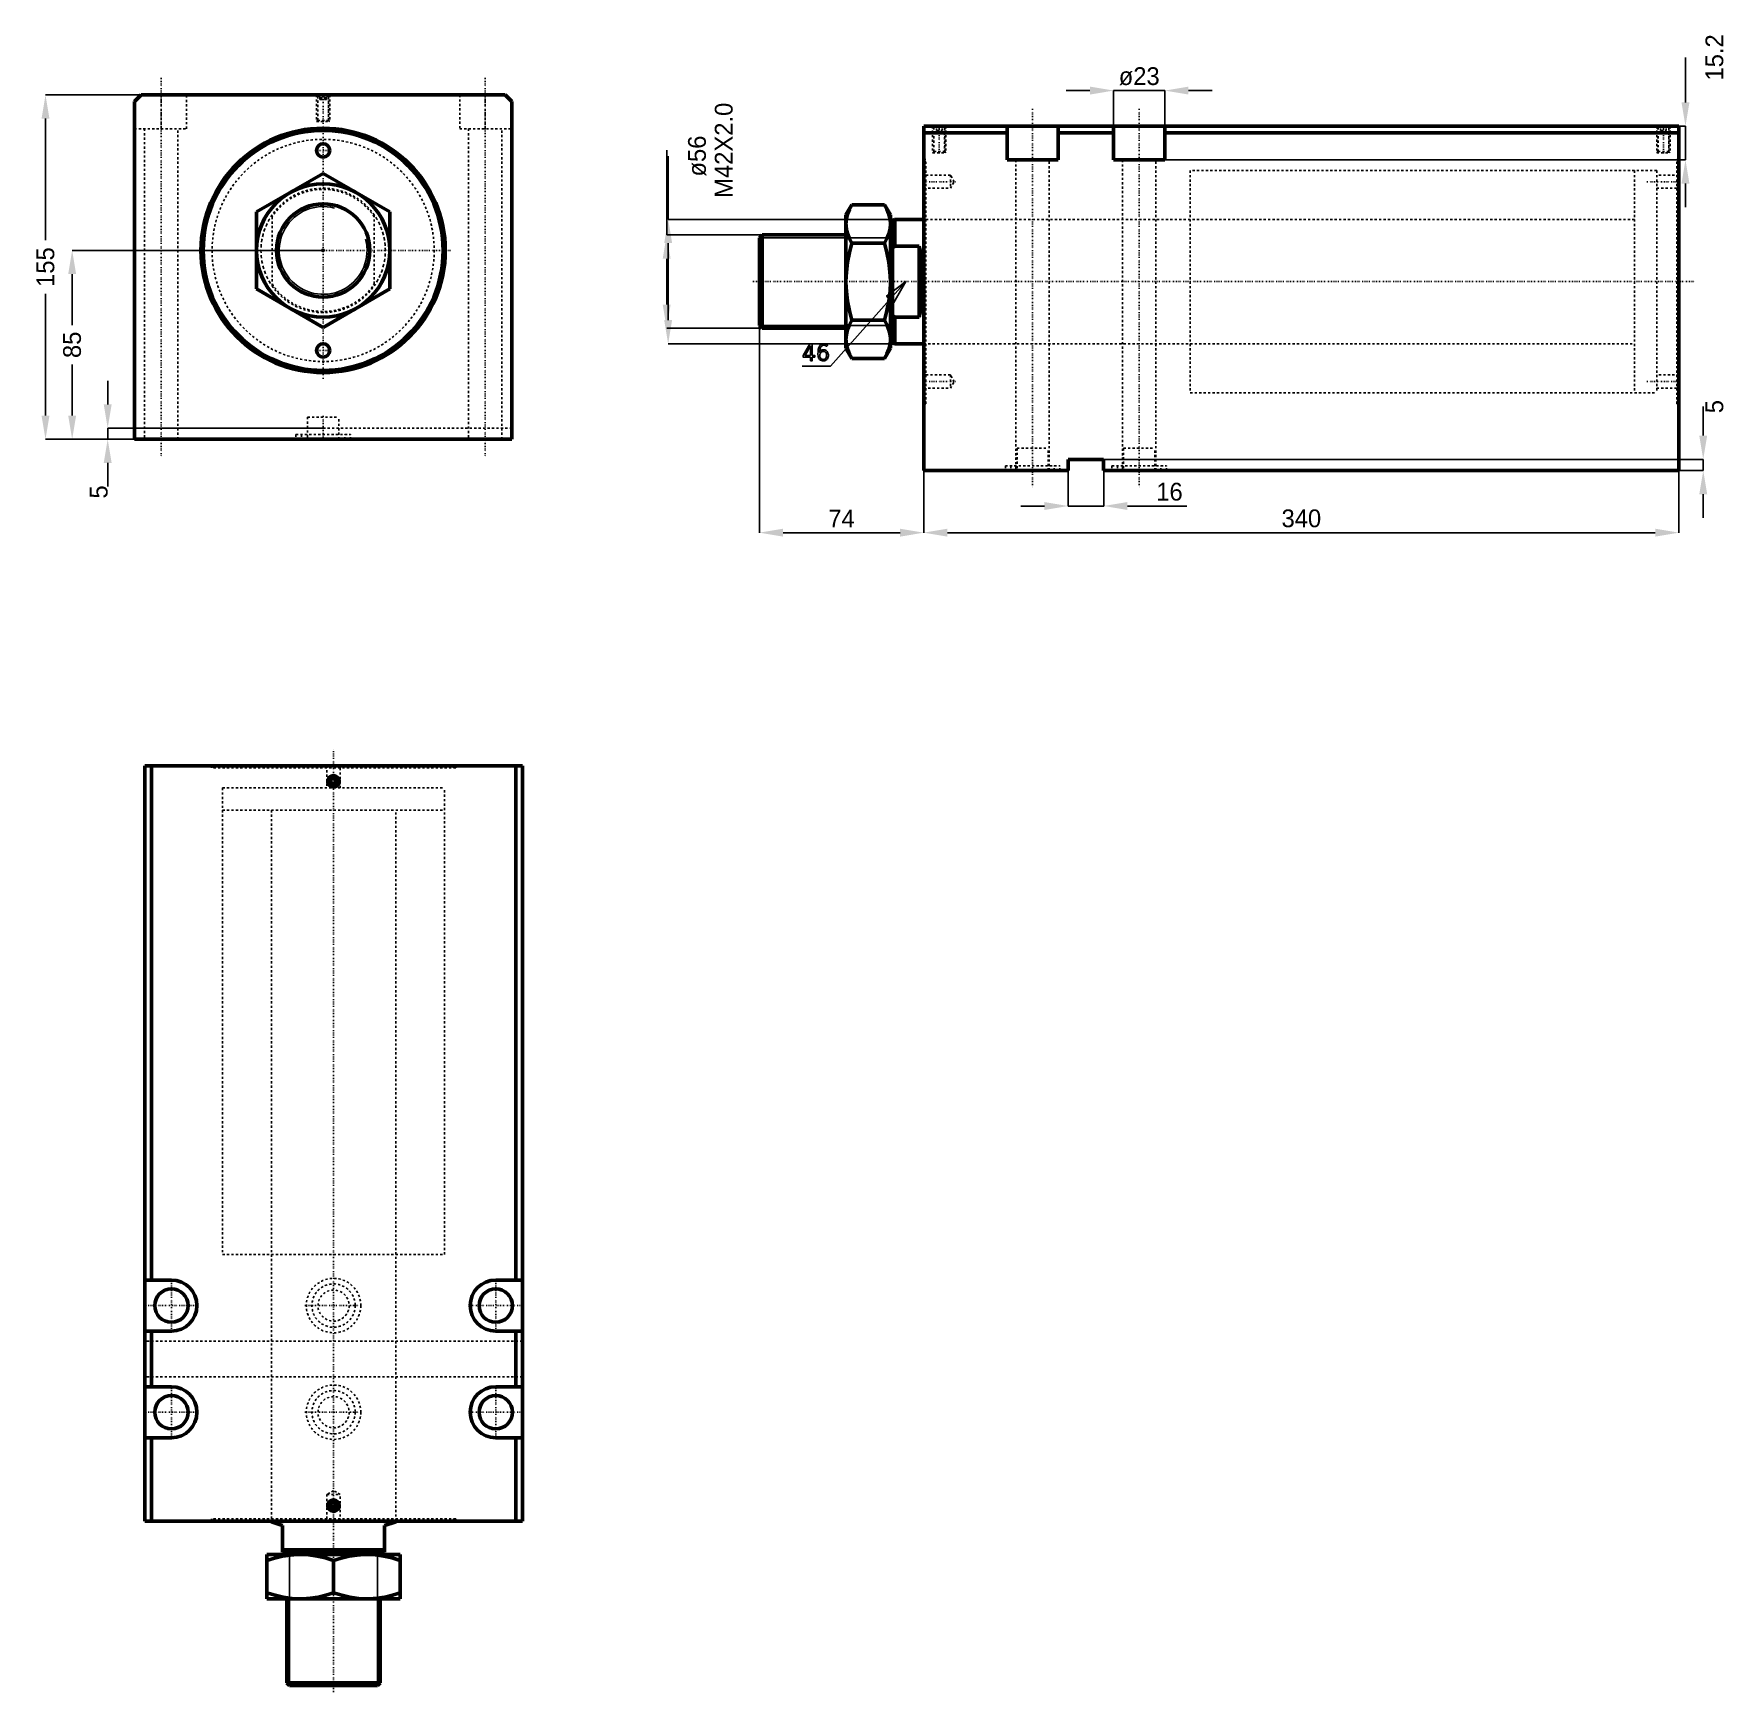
# Model space of a CAD drawing. Header units: millimetres. Extents: x -130 to 632, y -649 to 97.
import ezdxf

# ---------------------------------------------------------------- set-up
doc = ezdxf.new("R2010")
doc.units = ezdxf.units.MM
doc.linetypes.add('Center', pattern=[1.5, 0.45, -0.5, 0.05, -0.5])
doc.linetypes.add('Dashed', pattern=[2, 1, -1])
for name, color, linetype, lineweight in [('2d ConnectionPoints', 7, 'Continuous', 50), ('AM_0', 7, 'Continuous', 50), ('AM_5', 3, 'Continuous', 25), ('AM_7', 7, 'Center', 25), ('AM_9', 6, 'Dashed', 25)]:
    doc.layers.add(name, color=color, linetype=linetype, lineweight=lineweight)
doc.dimstyles.new('ISO-25', dxfattribs={"dimtxt": 2.5, "dimasz": 2.5, "dimexe": 1.25, "dimexo": 0.625, "dimtad": 1, "dimtxsty": 'Standard', "dimcen": 2.5, "dimadec": 0, "dimazin": 0, "dimtfac": 1, "dimtmove": 0, "dimatfit": 3, "dimfxl": 0, "dimarcsym": 0})

# ---------------------------------------------------------------- blocks, each defined once
blk = doc.blocks.new('1_JECX_MF_EXLA_100_200_0_rod__0_in_JECX_MF_160_EXLA_100_200_0__0')
at = {"layer": 'AM_0'}
for p, q in [((-30, 17.32), (0, 34.64)), ((0, 34.64), (30, 17.32)), ((-30, -17.32), (-30, 17.32)), ((30, 17.32), (30, -17.32)), ((0, -34.64), (-30, -17.32)), ((30, -17.32), (0, -34.64))]:
    blk.add_line(p, q, dxfattribs=at)
for radius in [30, 21]:
    blk.add_circle((0, 0), radius, dxfattribs=at)
at = {"layer": 'AM_5'}
blk.add_arc((0, 0), 19.77, 75, 15, dxfattribs=at)
at = {"layer": 'AM_9'}
for p, q in [((-23, -15.97), (-23, 15.97)), ((23, 15.97), (23, -15.97))]:
    blk.add_line(p, q, dxfattribs=at)
for points in [[(-23, 15.97), (-24.3, 13.9), (-25.42, 11.73), (-26.35, 9.47), (-27.07, 7.14), (-27.59, 4.75), (-27.9, 2.33), (-28, -0.11), (-27.88, -2.55), (-27.56, -4.97), (-27.02, -7.35), (-26.27, -9.68), (-25.33, -11.93), (-24.19, -14.1), (-23, -15.97)], [(23, -15.97), (24.3, -13.9), (25.42, -11.73), (26.35, -9.47), (27.07, -7.14), (27.59, -4.75), (27.9, -2.33), (28, 0.11), (27.88, 2.55), (27.56, 4.97), (27.02, 7.35), (26.27, 9.68), (25.33, 11.93), (24.19, 14.1), (23, 15.97)]]:
    blk.add_lwpolyline(points, dxfattribs=at)
blk.add_circle((0, 0), 20.77, dxfattribs=at)
for radius, start, end in [(28, 34.77194, 145.22806), (27.5, 33.2419, 146.7581), (27.5, 213.2419, 326.7581), (28, 214.77194, 325.22806)]:
    blk.add_arc((0, 0), radius, start, end, dxfattribs=at)
blk = doc.blocks.new('2_JECX_MF_EXLA_100_200_0_body__0_in_JECX_MF_160_EXLA_100_200_0__0')
at = {"layer": 'AM_0'}
for p, q in [((-82, 70), (-85, 67)), ((82, 70), (-82, 70)), ((85, 67), (82, 70)), ((-85, 67), (-85, -85)), ((85, -85), (85, 67)), ((-85, -85), (85, -85))]:
    blk.add_line(p, q, dxfattribs=at)
for centre, radius in [((0, 0), 55), ((0, 0), 54), ((0, 45), 3), ((0, -45), 3)]:
    blk.add_circle(centre, radius, dxfattribs=at)
at = {"layer": 'AM_5', "linetype": 'Dashed'}
for p, q in [((-3, 70), (-3, 58)), ((3, 70), (3, 58))]:
    blk.add_line(p, q, dxfattribs=at)
at = {"layer": 'AM_7'}
for p, q in [((-73, 77.75), (-73, -92.75)), ((73, 77.75), (73, -92.75)), ((0, -57.75), (0, 70.6)), ((-3.15, 45), (3.15, 45)), ((-57.75, 0), (57.75, 0)), ((-3.15, -45), (3.15, -45)), ((0, -74.5), (0, -85.5))]:
    blk.add_line(p, q, dxfattribs=at)
at = {"layer": 'AM_9'}
for p, q in [((-73, 54.8), (-73, 70)), ((-61.5, 54.8), (-61.5, 70)), ((-3, 70), (-2.46, 69.46)), ((-2.46, 69.46), (-2.46, 58.54)), ((-2.46, 69.46), (2.46, 69.46)), ((-1.9, 70), (-2.4, 69.5)), ((-2.4, 69.5), (-2.4, 58)), ((-2.4, 69.5), (2.4, 69.5)), ((-1.44, 68), (-1.44, 70)), ((-0.72, 68), (-0.72, 70)), ((0.72, 68), (0.72, 70)), ((1.44, 68), (1.44, 70)), ((2.4, 69.5), (1.9, 70)), ((2.4, 58), (2.4, 69.5)), ((2.46, 69.46), (3, 70)), ((2.46, 58.54), (2.46, 69.46)), ((61.5, 70), (61.5, 54.8)), ((73, 54.8), (73, 70)), ((-1.44, 68), (1.44, 68)), ((-85, 54.8), (-61.5, 54.8)), ((-80.5, 54.8), (-80.5, -85)), ((-65.5, -85), (-65.5, 54.8)), ((-2.46, 58.54), (-3, 58)), ((-3, 58), (3, 58)), ((-2.46, 58.54), (2.46, 58.54)), ((3, 58), (2.46, 58.54)), ((61.5, 54.8), (85, 54.8)), ((65.5, 54.8), (65.5, -85)), ((80.5, -85), (80.5, 54.8)), ((-7, -75), (7, -75)), ((-7, -75), (-7, -85)), ((7, -85), (7, -75)), ((85, -80), (-85, -80)), ((-12.25, -82.9), (12.25, -82.9)), ((-12.25, -82.9), (-12.25, -85)), ((-9.75, -82.9), (-9.75, -85)), ((9.75, -85), (9.75, -82.9)), ((12.25, -85), (12.25, -82.9))]:
    blk.add_line(p, q, dxfattribs=at)
blk.add_circle((0, 0), 50, dxfattribs=at)
blk = doc.blocks.new('*D3')
at = {"layer": 'AM_5', "color": 0, "lineweight": -2}
for p, q in [((-82, 70), (-125, 70)), ((-125, 59.33), (-125, 4.61)), ((-125, -74.33), (-125, -19.61)), ((-85, -85), (-125, -85))]:
    blk.add_line(p, q, dxfattribs=at)
at = {"layer": 'AM_5', "color": 0}
for points in [[(-123.22, 59.33), (-126.78, 59.33), (-125, 70)], [(-126.78, -74.33), (-123.22, -74.33), (-125, -85)]]:
    blk.add_solid(points, dxfattribs=at)
at = {"layer": 'Defpoints', "color": 0}
for p in [(-82, 70), (-125, -85), (-85, -85)]:
    blk.add_point(p, dxfattribs=at)
at = {"layer": 'AM_5', "color": 0, "insert": (-125, -7.5), "char_height": 8, "attachment_point": 5, "rotation": 90}
blk.add_mtext('155', dxfattribs=at)
blk = doc.blocks.new('*D4')
at = {"layer": 'AM_5', "color": 0, "lineweight": -2}
for p, q in [((0, 0), (-113, 0)), ((-113, -10.67), (-113, -33.62)), ((-113, -74.33), (-113, -51.38)), ((-85, -85), (-113, -85))]:
    blk.add_line(p, q, dxfattribs=at)
at = {"layer": 'AM_5', "color": 0}
for points in [[(-111.22, -10.67), (-114.78, -10.67), (-113, 0)], [(-114.78, -74.33), (-111.22, -74.33), (-113, -85)]]:
    blk.add_solid(points, dxfattribs=at)
at = {"layer": 'Defpoints', "color": 0}
for p in [(0, 0), (-113, -85), (-85, -85)]:
    blk.add_point(p, dxfattribs=at)
at = {"layer": 'AM_5', "color": 0, "insert": (-113, -42.5), "char_height": 8, "attachment_point": 5, "rotation": 90}
blk.add_mtext('85', dxfattribs=at)
blk = doc.blocks.new('*D5')
at = {"layer": 'AM_5', "color": 0, "lineweight": -2}
for p, q in [((-97, -69.33), (-97, -58.67)), ((0, -80), (-97, -80)), ((-97, -80), (-97, -85)), ((-85, -85), (-97, -85)), ((-97, -95.67), (-97, -106.33))]:
    blk.add_line(p, q, dxfattribs=at)
at = {"layer": 'AM_5', "color": 0}
for points in [[(-98.78, -69.33), (-95.22, -69.33), (-97, -80)], [(-95.22, -95.67), (-98.78, -95.67), (-97, -85)]]:
    blk.add_solid(points, dxfattribs=at)
at = {"layer": 'Defpoints', "color": 0}
for p in [(0, -80), (-97, -85), (-85, -85)]:
    blk.add_point(p, dxfattribs=at)
at = {"layer": 'AM_5', "color": 0, "insert": (-101, -108.73), "char_height": 8, "attachment_point": 5, "rotation": 90}
blk.add_mtext('5', dxfattribs=at)
blk = doc.blocks.new('1_JECX_MF_EXLA_100_200_0_rod__0_in_JECX_MF_160_EXLA_100_200_0__4')
at = {"layer": 'AM_0'}
for p, q in [((-28, 0), (-28, -0.38)), ((28, -0.38), (28, 0)), ((-23, -2), (-28, -0.38)), ((-23, -14), (-23, -2)), ((28, -0.38), (23, -2)), ((23, -2), (23, -14)), ((30, -15), (-30, -15)), ((-30, -35), (-30, -15)), ((-23, -13), (23, -13)), ((-23, -14), (23, -14)), ((-19.77, -14), (-20.77, -15)), ((20.77, -15), (19.77, -14)), ((30, -15), (30, -35)), ((0, -32.32), (0, -17.68)), ((30, -35), (-30, -35)), ((-21, -35), (-21, -72.77)), ((21, -72.77), (21, -35)), ((-21, -72.77), (21, -72.77)), ((-21, -72.77), (-19.77, -74)), ((-19.77, -74), (19.77, -74)), ((19.77, -74), (21, -72.77))]:
    blk.add_line(p, q, dxfattribs=at)
for points in [[(-15, -15), (-16.07, -15.01), (-19.57, -15.27), (-23.04, -15.81), (-26.54, -16.63), (-30, -17.68)], [(0, -17.68), (-3.65, -16.58), (-7.35, -15.74), (-11.16, -15.19), (-15, -15)], [(15, -15), (13.93, -15.01), (10.43, -15.27), (6.96, -15.81), (3.46, -16.63), (0, -17.68)], [(30, -17.68), (26.35, -16.58), (22.65, -15.74), (18.84, -15.19), (15, -15)], [(-30, -32.32), (-26.35, -33.42), (-22.65, -34.26), (-18.84, -34.81), (-15, -35)], [(-15, -35), (-13.93, -34.99), (-10.43, -34.73), (-6.96, -34.19), (-3.46, -33.37), (0, -32.32)], [(0, -32.32), (3.65, -33.42), (7.35, -34.26), (11.16, -34.81), (15, -35)], [(15, -35), (16.07, -34.99), (19.57, -34.73), (23.04, -34.19), (26.54, -33.37), (30, -32.32)]]:
    blk.add_lwpolyline(points, dxfattribs=at)
at = {"layer": 'AM_5'}
for p, q in [((-19.77, -74), (-19.77, -14)), ((19.77, -74), (19.77, -14))]:
    blk.add_line(p, q, dxfattribs=at)
at = {"layer": 'AM_7'}
blk.add_line((0, -77), (0, 347.2), dxfattribs=at)
at = {"layer": 'AM_9'}
for p, q in [((-50, 330), (50, 330)), ((-50, 330), (-50, 320)), ((50, 320), (50, 330)), ((-50, 320), (50, 320)), ((-28, 320), (-28, 0)), ((28, 0), (28, 320))]:
    blk.add_line(p, q, dxfattribs=at)
blk = doc.blocks.new('2_JECX_MF_EXLA_100_200_0_body__0_in_JECX_MF_160_EXLA_100_200_0__4')
at = {"layer": 'AM_0'}
for p, q in [((-85, 340), (-85, 0)), ((85, 340), (-85, 340)), ((-82, 340), (-82, 108.5)), ((82, 340), (82, 108.5)), ((85, 340), (85, 0)), ((-0.72, 334.25), (-1.44, 333)), ((-1.44, 333), (-0.72, 331.75)), ((0.72, 334.25), (-0.72, 334.25)), ((-0.72, 331.75), (0.72, 331.75)), ((1.44, 333), (0.72, 334.25)), ((0.72, 331.75), (1.44, 333)), ((-73, 108.5), (-85, 108.5)), ((85, 108.5), (73, 108.5)), ((-85, 85.5), (-73, 85.5)), ((-82, 85.5), (-82, 60.5)), ((73, 85.5), (85, 85.5)), ((82, 85.5), (82, 60.5)), ((-73, 60.5), (-85, 60.5)), ((85, 60.5), (73, 60.5)), ((-85, 37.5), (-73, 37.5)), ((-82, 37.5), (-82, 0)), ((73, 37.5), (85, 37.5)), ((82, 37.5), (82, 0)), ((-0.72, 8.25), (-1.44, 7)), ((0.72, 8.25), (-0.72, 8.25)), ((1.44, 7), (0.72, 8.25)), ((85, 0), (-85, 0)), ((-1.44, 7), (-0.72, 5.75)), ((-0.72, 5.75), (0.72, 5.75)), ((0.72, 5.75), (1.44, 7))]:
    blk.add_line(p, q, dxfattribs=at)
for centre, radius in [((0, 333), 2.46), ((0, 333), 2.4), ((0, 333), 1.9), ((-73, 97), 7.5), ((73, 97), 7.5), ((-73, 49), 7.5), ((73, 49), 7.5), ((0, 7), 2.46), ((0, 7), 2.4), ((0, 7), 1.9)]:
    blk.add_circle(centre, radius, dxfattribs=at)
for centre, start, end in [((-73, 97), 270, 90), ((73, 97), 90, 270), ((-73, 49), 270, 90), ((73, 49), 90, 270)]:
    blk.add_arc(centre, 11.5, start, end, dxfattribs=at)
at = {"layer": 'AM_5'}
for centre in [(0, 333), (0, 7)]:
    blk.add_arc(centre, 3, 75, 15, dxfattribs=at)
at = {"layer": 'AM_7'}
for p, q in [((-3.15, 333), (3.15, 333)), ((-73, 84.93), (-73, 109.08)), ((73, 84.93), (73, 109.08)), ((-85.08, 97), (-60.93, 97)), ((-12.86, 97), (12.86, 97)), ((60.92, 97), (85.07, 97)), ((-73, 36.92), (-73, 61.08)), ((73, 36.92), (73, 61.08)), ((-85.08, 49), (-60.93, 49)), ((-12.86, 49), (12.86, 49)), ((60.92, 49), (85.07, 49)), ((-3.15, 7), (3.15, 7))]:
    blk.add_line(p, q, dxfattribs=at)
at = {"layer": 'AM_9'}
for p, q in [((-55, 340), (-55, 339)), ((55, 339), (-55, 339)), ((-54, 340), (-54, 339)), ((-3, 340), (-3, 330)), ((3, 330), (3, 340)), ((54, 339), (54, 340)), ((55, 339), (55, 340)), ((-50, 330), (50, 330)), ((-50, 330), (-50, 120)), ((50, 120), (50, 330)), ((-50, 120), (50, 120)), ((-28, 120), (-28, 0)), ((28, 0), (28, 120)), ((85, 81), (-85, 81)), ((85, 65), (-85, 65)), ((0, 13.73), (-3, 12)), ((-3, 12), (-3, 0)), ((-3, 12), (3, 12)), ((3, 12), (0, 13.73)), ((3, 0), (3, 12)), ((55, 1), (-55, 1)), ((-55, 1), (-55, 0)), ((-54, 1), (-54, 0)), ((54, 0), (54, 1)), ((55, 0), (55, 1))]:
    blk.add_line(p, q, dxfattribs=at)
for centre, radius in [((0, 97), 12.25), ((0, 97), 9.75), ((0, 97), 7), ((0, 49), 12.25), ((0, 49), 9.75), ((0, 49), 7)]:
    blk.add_circle(centre, radius, dxfattribs=at)
blk = doc.blocks.new('1_JECX_MF_EXLA_100_200_0_rod__0_in_JECX_MF_160_EXLA_100_200_0__2')
at = {"layer": 'AM_0'}
for p, q in [((-32.32, 34.64), (-35, 30)), ((-32.32, 34.64), (-17.68, 34.64)), ((-15, 30), (-17.68, 34.64)), ((-35, 30), (-35, -30)), ((-15, 30), (-15, -30)), ((-13, 28), (-14, 27.5)), ((-14, 27.5), (-14, -27.5)), ((0, 28), (-13, 28)), ((-13, 28), (-13, 15.97)), ((-72.77, 21), (-74, 19.77)), ((-74, 19.77), (-74, -19.77)), ((-35, 21), (-72.77, 21)), ((-72.77, 21), (-72.77, -21)), ((-32.32, 17.32), (-17.68, 17.32)), ((-14, 19.77), (-15, 20.77)), ((-13, 15.97), (-14, 15.07)), ((-2, 15.97), (-13, 15.97)), ((-2, 15.97), (-2, -15.97)), ((-14, -15.07), (-13, -15.97)), ((-74, -19.77), (-72.77, -21)), ((-72.77, -21), (-35, -21)), ((-32.32, -17.32), (-17.68, -17.32)), ((-15, -20.77), (-14, -19.77)), ((-13, -15.97), (-2, -15.97)), ((-13, -15.97), (-13, -28)), ((-35, -30), (-32.32, -34.64)), ((-17.68, -34.64), (-15, -30)), ((-14, -27.5), (-13, -28)), ((-13, -28), (0, -28)), ((-32.32, -34.64), (-17.68, -34.64))]:
    blk.add_line(p, q, dxfattribs=at)
for points in [[(-32.32, 34.64), (-33.42, 32.53), (-34.26, 30.4), (-34.81, 28.2), (-35, 25.98)], [(-15, 25.98), (-15.01, 26.6), (-15.27, 28.62), (-15.81, 30.63), (-16.63, 32.65), (-17.68, 34.64)], [(-35, 25.98), (-34.99, 25.36), (-34.73, 23.34), (-34.19, 21.34), (-33.37, 19.32), (-32.32, 17.32)], [(-17.68, 17.32), (-16.58, 19.43), (-15.74, 21.56), (-15.19, 23.76), (-15, 25.98)], [(-32.32, 17.32), (-33.42, 13.11), (-34.26, 8.83), (-34.81, 4.43), (-35, 0)], [(-15, 0), (-15, 0.28), (-15.2, 4.56), (-15.73, 8.81), (-16.58, 13.09), (-17.68, 17.32)], [(-2, -15.97), (-1.58, -13.9), (-1.21, -11.73), (-0.91, -9.47), (-0.68, -7.14), (-0.51, -4.75), (-0.41, -2.33), (-0.38, 0.11), (-0.41, 2.55), (-0.52, 4.97), (-0.69, 7.35), (-0.94, 9.68), (-1.24, 11.93), (-1.61, 14.1), (-2, 15.97)], [(-35, 0), (-35, -0.28), (-34.8, -4.56), (-34.27, -8.81), (-33.42, -13.09), (-32.32, -17.32)], [(-17.68, -17.32), (-16.58, -13.11), (-15.74, -8.83), (-15.19, -4.43), (-15, 0)], [(-32.32, -17.32), (-33.42, -19.43), (-34.26, -21.56), (-34.81, -23.76), (-35, -25.98)], [(-15, -25.98), (-15.01, -25.36), (-15.27, -23.34), (-15.81, -21.34), (-16.63, -19.32), (-17.68, -17.32)], [(-35, -25.98), (-34.99, -26.6), (-34.73, -28.62), (-34.19, -30.63), (-33.37, -32.65), (-32.32, -34.64)], [(-17.68, -34.64), (-16.58, -32.53), (-15.74, -30.4), (-15.19, -28.2), (-15, -25.98)]]:
    blk.add_lwpolyline(points, dxfattribs=at)
at = {"layer": 'AM_5'}
for p, q in [((-74, 19.77), (-14, 19.77)), ((-74, -19.77), (-14, -19.77))]:
    blk.add_line(p, q, dxfattribs=at)
at = {"layer": 'AM_7'}
blk.add_line((-77, 0), (347.2, 0), dxfattribs=at)
at = {"layer": 'AM_9'}
for p, q in [((320, 50), (320, -50)), ((330, 50), (320, 50)), ((330, 50), (330, -50)), ((320, 28), (0, 28)), ((0, -28), (320, -28)), ((320, -50), (330, -50))]:
    blk.add_line(p, q, dxfattribs=at)
blk = doc.blocks.new('2_JECX_MF_EXLA_100_200_0_body__0_in_JECX_MF_160_EXLA_100_200_0__2')
at = {"layer": 'AM_0'}
for p, q in [((0, -85), (0, 70)), ((340, 70), (0, 70)), ((37.5, 54.8), (37.5, 70)), ((60.5, 54.8), (60.5, 70)), ((85.5, 54.8), (85.5, 70)), ((108.5, 54.8), (108.5, 70)), ((340, -85), (340, 70)), ((37.5, 67), (0, 67)), ((85.5, 67), (60.5, 67)), ((340, 67), (108.5, 67)), ((37.5, 54.8), (60.5, 54.8)), ((85.5, 54.8), (108.5, 54.8)), ((65, -80), (65, -85)), ((81, -80), (65, -80)), ((81, -85), (81, -80)), ((65, -85), (0, -85)), ((340, -85), (81, -85))]:
    blk.add_line(p, q, dxfattribs=at)
at = {"layer": 'AM_5', "linetype": 'Dashed'}
for p, q in [((4, 70), (4, 58)), ((10, 70), (10, 58)), ((330, 70), (330, 58)), ((336, 70), (336, 58))]:
    blk.add_line(p, q, dxfattribs=at)
at = {"layer": 'AM_7'}
for p, q in [((49, 77.75), (49, -92.75)), ((97, 77.75), (97, -92.75)), ((7, 70.6), (7, 57.4)), ((333, 70.6), (333, 57.4)), ((-0.69, 45), (14.42, 45)), ((325.58, 45), (340.69, 45)), ((-0.69, -45), (14.42, -45)), ((325.58, -45), (340.69, -45))]:
    blk.add_line(p, q, dxfattribs=at)
at = {"layer": 'AM_9'}
for p, q in [((4, 70), (4.54, 69.46)), ((4.54, 69.46), (4.54, 58.54)), ((4.54, 69.46), (9.46, 69.46)), ((5.1, 70), (4.6, 69.5)), ((4.6, 69.5), (9.4, 69.5)), ((4.6, 69.5), (4.6, 58)), ((5.75, 68), (5.75, 70)), ((7, 68), (7, 70)), ((8.25, 68), (8.25, 70)), ((9.4, 69.5), (8.9, 70)), ((9.4, 58), (9.4, 69.5)), ((9.46, 69.46), (10, 70)), ((9.46, 58.54), (9.46, 69.46)), ((330, 70), (330.54, 69.46)), ((330.54, 69.46), (330.54, 58.54)), ((330.54, 69.46), (335.46, 69.46)), ((331.1, 70), (330.6, 69.5)), ((330.6, 69.5), (335.4, 69.5)), ((330.6, 69.5), (330.6, 58)), ((331.75, 68), (331.75, 70)), ((333, 68), (333, 70)), ((334.25, 68), (334.25, 70)), ((335.4, 69.5), (334.9, 70)), ((335.4, 58), (335.4, 69.5)), ((335.46, 69.46), (336, 70)), ((335.46, 58.54), (335.46, 69.46)), ((5.75, 68), (8.25, 68)), ((331.75, 68), (334.25, 68)), ((1, 55), (0, 55)), ((1, 54), (0, 54)), ((1, -55), (1, 55)), ((4.54, 58.54), (4, 58)), ((4, 58), (10, 58)), ((4.54, 58.54), (9.46, 58.54)), ((10, 58), (9.46, 58.54)), ((41.5, 54.8), (41.5, -85)), ((56.5, -85), (56.5, 54.8)), ((89.5, 54.8), (89.5, -85)), ((104.5, -85), (104.5, 54.8)), ((330.54, 58.54), (330, 58)), ((330, 58), (336, 58)), ((330.54, 58.54), (335.46, 58.54)), ((336, 58), (335.46, 58.54)), ((339, -55), (339, 55)), ((340, 55), (339, 55)), ((340, 54), (339, 54)), ((12, 48), (0, 48)), ((13.73, 45), (12, 48)), ((12, 48), (12, 42)), ((330, 50), (120, 50)), ((120, 50), (120, -50)), ((330, 50), (330, -50)), ((340, 48), (330, 48)), ((0, 42), (12, 42)), ((12, 42), (13.73, 45)), ((330, 42), (340, 42)), ((120, 28), (0, 28)), ((0, -28), (120, -28)), ((12, -42), (0, -42)), ((13.73, -45), (12, -42)), ((12, -42), (12, -48)), ((12, -48), (13.73, -45)), ((340, -42), (330, -42)), ((0, -48), (12, -48)), ((120, -50), (330, -50)), ((330, -48), (340, -48)), ((0, -54), (1, -54)), ((0, -55), (1, -55)), ((339, -54), (340, -54)), ((339, -55), (340, -55)), ((42, -75), (56, -75)), ((42, -75), (42, -85)), ((56, -85), (56, -75)), ((90, -75), (104, -75)), ((90, -75), (90, -85)), ((104, -85), (104, -75)), ((36.75, -82.9), (61.25, -82.9)), ((36.75, -82.9), (36.75, -85)), ((39.25, -82.9), (39.25, -85)), ((58.75, -85), (58.75, -82.9)), ((61.25, -85), (61.25, -82.9)), ((84.75, -82.9), (109.25, -82.9)), ((84.75, -82.9), (84.75, -85)), ((87.25, -82.9), (87.25, -85)), ((106.75, -85), (106.75, -82.9)), ((109.25, -85), (109.25, -82.9))]:
    blk.add_line(p, q, dxfattribs=at)
blk = doc.blocks.new('*D20')
at = {"layer": 'AM_5', "color": 0, "lineweight": -2}
for p, q in [((345.22, 71.95), (334.55, 71.95)), ((355.89, 55.95), (355.89, 71.95)), ((355.89, 71.95), (378.89, 71.95)), ((378.89, 55.95), (378.89, 71.95)), ((389.55, 71.95), (400.22, 71.95))]:
    blk.add_line(p, q, dxfattribs=at)
at = {"layer": 'AM_5', "color": 0}
for points in [[(345.22, 73.73), (345.22, 70.17), (355.89, 71.95)], [(389.55, 73.73), (389.55, 70.17), (378.89, 71.95)]]:
    blk.add_solid(points, dxfattribs=at)
at = {"layer": 'Defpoints', "color": 0}
for p in [(378.89, 71.95), (355.89, 55.95), (378.89, 55.95)]:
    blk.add_point(p, dxfattribs=at)
at = {"layer": 'AM_5', "color": 0, "insert": (367.39, 78.35), "char_height": 8, "attachment_point": 5}
blk.add_mtext('ø23', dxfattribs=at)
blk = doc.blocks.new('*D21')
at = {"layer": 'AM_5', "color": 0, "lineweight": -2}
for p, q in [((613.32, 66.62), (613.32, 86.88)), ((378.89, 55.95), (613.32, 55.95)), ((613.32, 40.75), (613.32, 55.95)), ((378.89, 40.75), (613.32, 40.75)), ((613.32, 30.08), (613.32, 19.42))]:
    blk.add_line(p, q, dxfattribs=at)
at = {"layer": 'AM_5', "color": 0}
for points in [[(611.54, 66.62), (615.1, 66.62), (613.32, 55.95)], [(611.54, 30.08), (615.1, 30.08), (613.32, 40.75)]]:
    blk.add_solid(points, dxfattribs=at)
at = {"layer": 'Defpoints', "color": 0}
for p in [(378.89, 55.95), (613.32, 55.95), (378.89, 40.75)]:
    blk.add_point(p, dxfattribs=at)
at = {"layer": 'AM_5', "color": 0, "insert": (626.39, 86.88), "char_height": 8, "attachment_point": 5, "rotation": 90}
blk.add_mtext('15.2', dxfattribs=at)
blk = doc.blocks.new('*D22')
at = {"layer": 'AM_5', "color": 0, "lineweight": -2}
for p, q in [((270.39, -99.05), (270.39, -127.05)), ((610.39, -99.05), (610.39, -127.05)), ((281.05, -127.05), (599.72, -127.05))]:
    blk.add_line(p, q, dxfattribs=at)
at = {"layer": 'AM_5', "color": 0}
for points in [[(281.05, -125.27), (281.05, -128.83), (270.39, -127.05)], [(599.72, -125.27), (599.72, -128.83), (610.39, -127.05)]]:
    blk.add_solid(points, dxfattribs=at)
at = {"layer": 'Defpoints', "color": 0}
for p in [(270.39, -99.05), (610.39, -99.05), (610.39, -127.05)]:
    blk.add_point(p, dxfattribs=at)
at = {"layer": 'AM_5', "color": 0, "insert": (440.39, -120.65), "char_height": 8, "attachment_point": 5}
blk.add_mtext('340', dxfattribs=at)
blk = doc.blocks.new('*D23')
at = {"layer": 'AM_5', "color": 0, "lineweight": -2}
for p, q in [((196.39, -14.05), (196.39, -127.05)), ((270.39, -99.05), (270.39, -127.05)), ((207.05, -127.05), (259.72, -127.05))]:
    blk.add_line(p, q, dxfattribs=at)
at = {"layer": 'AM_5', "color": 0}
for points in [[(207.05, -125.27), (207.05, -128.83), (196.39, -127.05)], [(259.72, -125.27), (259.72, -128.83), (270.39, -127.05)]]:
    blk.add_solid(points, dxfattribs=at)
at = {"layer": 'Defpoints', "color": 0}
for p in [(196.39, -14.05), (270.39, -99.05), (270.39, -127.05)]:
    blk.add_point(p, dxfattribs=at)
at = {"layer": 'AM_5', "color": 0, "insert": (233.39, -120.65), "char_height": 8, "attachment_point": 5}
blk.add_mtext('74', dxfattribs=at)
blk = doc.blocks.new('*D24')
at = {"layer": 'AM_5', "color": 0, "lineweight": -2}
for p, q in [((155.32, 13.95), (155.32, 42.48)), ((257.39, 13.95), (155.32, 13.95)), ((155.32, -31.38), (155.32, 3.28)), ((257.39, -42.05), (155.32, -42.05))]:
    blk.add_line(p, q, dxfattribs=at)
at = {"layer": 'AM_5', "color": 0}
for points in [[(153.54, 3.28), (157.1, 3.28), (155.32, 13.95)], [(153.54, -31.38), (157.1, -31.38), (155.32, -42.05)]]:
    blk.add_solid(points, dxfattribs=at)
at = {"layer": 'Defpoints', "color": 0}
for p in [(155.32, 13.95), (257.39, 13.95), (257.39, -42.05)]:
    blk.add_point(p, dxfattribs=at)
at = {"layer": 'AM_5', "color": 0, "insert": (168.39, 42.48), "char_height": 8, "attachment_point": 5, "rotation": 90}
blk.add_mtext('ø56', dxfattribs=at)
blk = doc.blocks.new('*D25')
at = {"layer": 'AM_5', "color": 0, "lineweight": -2}
for p, q in [((154.65, 6.95), (154.65, 45.08)), ((197.61, 6.95), (154.65, 6.95)), ((154.65, -24.38), (154.65, -3.72)), ((197.39, -35.05), (154.65, -35.05))]:
    blk.add_line(p, q, dxfattribs=at)
at = {"layer": 'AM_5', "color": 0}
for points in [[(152.88, -3.72), (156.43, -3.72), (154.65, 6.95)], [(152.88, -24.38), (156.43, -24.38), (154.65, -35.05)]]:
    blk.add_solid(points, dxfattribs=at)
at = {"layer": 'Defpoints', "color": 0}
for p in [(154.65, 6.95), (197.61, 6.95), (197.39, -35.05)]:
    blk.add_point(p, dxfattribs=at)
at = {"layer": 'AM_5', "color": 0, "insert": (180.39, 45.08), "char_height": 8, "attachment_point": 5, "rotation": 90}
blk.add_mtext('M42X2.0', dxfattribs=at)
blk = doc.blocks.new('*D26')
at = {"layer": 'AM_5', "color": 0, "lineweight": -2}
for p, q in [((335.39, -94.05), (335.39, -115.05)), ((351.39, -99.05), (351.39, -115.05)), ((324.72, -115.05), (314.05, -115.05)), ((335.39, -115.05), (351.39, -115.05)), ((362.05, -115.05), (388.76, -115.05))]:
    blk.add_line(p, q, dxfattribs=at)
at = {"layer": 'AM_5', "color": 0}
for points in [[(324.72, -113.27), (324.72, -116.83), (335.39, -115.05)], [(362.05, -113.27), (362.05, -116.83), (351.39, -115.05)]]:
    blk.add_solid(points, dxfattribs=at)
at = {"layer": 'Defpoints', "color": 0}
for p in [(335.39, -94.05), (351.39, -99.05), (351.39, -115.05)]:
    blk.add_point(p, dxfattribs=at)
at = {"layer": 'AM_5', "color": 0, "insert": (381.02, -108.65), "char_height": 8, "attachment_point": 5}
blk.add_mtext('16', dxfattribs=at)
blk = doc.blocks.new('*D27')
at = {"layer": 'AM_5', "color": 0, "lineweight": -2}
for p, q in [((621.32, -83.38), (621.32, -70.32)), ((335.39, -94.05), (621.32, -94.05)), ((621.32, -99.05), (621.32, -94.05)), ((351.39, -99.05), (621.32, -99.05)), ((621.32, -109.72), (621.32, -120.38))]:
    blk.add_line(p, q, dxfattribs=at)
at = {"layer": 'AM_5', "color": 0}
for points in [[(619.54, -83.38), (623.1, -83.38), (621.32, -94.05)], [(619.54, -109.72), (623.1, -109.72), (621.32, -99.05)]]:
    blk.add_solid(points, dxfattribs=at)
at = {"layer": 'Defpoints', "color": 0}
for p in [(335.39, -94.05), (351.39, -99.05), (621.32, -99.05)]:
    blk.add_point(p, dxfattribs=at)
at = {"layer": 'AM_5', "color": 0, "insert": (626.39, -70.32), "char_height": 8, "attachment_point": 5, "rotation": 90}
blk.add_mtext('5', dxfattribs=at)

msp = doc.modelspace()

# ---------------------------------------------------------------- linework, layer by layer
at = {"layer": '2d ConnectionPoints'}
for p in [(0, 0), (270.386, -14.05), (4.683, -571.96)]:
    msp.add_point(p, dxfattribs=at)
at = {"layer": 'AM_5'}
for p, q in [((228.386, -52.05), (262.386, -14.05)), ((215.586, -52.05), (228.386, -52.05))]:
    msp.add_line(p, q, dxfattribs=at)
for points in [[(262.386, -14.05), (256.864, -23.422), (253.684, -20.577), (262.386, -14.05)], [(219.466, -47.986), (216.096, -47.986), (216.096, -47.31), (219.164, -42.11), (220.194, -42.11), (220.194, -47.284), (221.317, -47.284), (221.317, -47.986), (220.194, -47.986), (220.194, -49.65), (219.466, -49.65), (219.466, -47.986)], [(219.476, -47.284), (219.476, -42.984), (216.99, -47.284), (219.476, -47.284)], [(225.132, -49.713), (225.132, -49.713), (224.78, -49.696), (224.311, -49.611), (224.311, -49.611), (223.914, -49.452), (223.689, -49.305), (223.689, -49.305), (223.493, -49.129), (223.247, -48.822), (223.247, -48.822), (223.058, -48.462), (222.964, -48.192), (222.964, -48.192), (222.891, -47.898), (222.812, -47.414), (222.812, -47.414), (222.769, -46.876), (222.761, -46.489), (222.761, -46.489), (222.786, -45.693), (222.918, -44.632), (222.918, -44.632), (223.162, -43.733), (223.388, -43.223), (223.388, -43.223), (223.667, -42.796), (224.194, -42.334), (224.194, -42.334), (224.851, -42.085), (225.361, -42.038), (225.361, -42.038), (225.606, -42.045), (225.942, -42.083), (225.942, -42.083), (226.24, -42.154), (226.417, -42.22), (226.417, -42.22), (226.581, -42.297), (226.811, -42.432), (226.811, -42.432), (227.021, -42.587), (227.15, -42.703), (226.578, -43.171), (226.578, -43.171), (226.504, -43.085), (226.372, -42.97), (226.372, -42.97), (226.215, -42.872), (226.097, -42.815), (226.097, -42.815), (225.969, -42.767), (225.758, -42.716), (225.758, -42.716), (225.527, -42.688), (225.361, -42.682), (225.361, -42.682), (225.099, -42.703), (224.75, -42.81), (224.75, -42.81), (224.454, -43.009), (224.287, -43.192), (224.287, -43.192), (224.142, -43.403), (223.96, -43.744), (223.96, -43.744), (223.822, -44.116), (223.754, -44.38), (223.754, -44.38), (223.7, -44.657), (223.631, -45.093), (223.631, -45.093), (223.578, -45.554), (223.552, -45.875), (223.552, -45.875), (223.668, -45.652), (223.864, -45.358), (223.864, -45.358), (224.087, -45.116), (224.251, -44.983), (224.251, -44.983), (224.426, -44.874), (224.709, -44.755), (224.709, -44.755), (225.017, -44.691), (225.236, -44.679), (225.236, -44.679), (225.494, -44.694), (225.858, -44.77), (225.858, -44.77), (226.193, -44.911), (226.401, -45.041), (226.401, -45.041), (226.594, -45.195), (226.848, -45.461), (226.848, -45.461), (227.06, -45.77), (227.179, -46), (227.179, -46), (227.277, -46.243), (227.383, -46.619), (227.383, -46.619), (227.441, -47.01), (227.452, -47.279), (227.452, -47.279), (227.44, -47.56), (227.377, -47.956), (227.377, -47.956), (227.26, -48.323), (227.153, -48.551), (227.153, -48.551), (227.024, -48.762), (226.796, -49.042), (226.796, -49.042), (226.526, -49.277), (226.323, -49.409), (226.323, -49.409), (226.106, -49.518), (225.76, -49.637), (225.76, -49.637), (225.391, -49.701), (225.132, -49.713)], [(225.143, -49.058), (225.143, -49.058), (225.33, -49.048), (225.589, -49), (225.589, -49), (225.822, -48.911), (225.962, -48.829), (225.962, -48.829), (226.089, -48.73), (226.256, -48.555), (226.256, -48.555), (226.394, -48.348), (226.469, -48.192), (226.469, -48.192), (226.531, -48.023), (226.597, -47.752), (226.597, -47.752), (226.633, -47.457), (226.64, -47.248), (226.64, -47.248), (226.634, -47.052), (226.6, -46.774), (226.6, -46.774), (226.537, -46.513), (226.479, -46.348), (226.479, -46.348), (226.408, -46.195), (226.278, -45.99), (226.278, -45.99), (226.118, -45.814), (225.996, -45.714), (225.996, -45.714), (225.861, -45.63), (225.637, -45.539), (225.637, -45.539), (225.387, -45.489), (225.205, -45.48), (225.205, -45.48), (225.017, -45.49), (224.753, -45.542), (224.753, -45.542), (224.513, -45.64), (224.365, -45.73), (224.365, -45.73), (224.229, -45.837), (224.05, -46.024), (224.05, -46.024), (223.9, -46.244), (223.817, -46.408), (223.817, -46.408), (223.747, -46.584), (223.672, -46.864), (223.672, -46.864), (223.632, -47.163), (223.624, -47.373), (223.624, -47.373), (223.631, -47.564), (223.669, -47.835), (223.669, -47.835), (223.738, -48.087), (223.801, -48.244), (223.801, -48.244), (223.878, -48.39), (224.019, -48.584), (224.019, -48.584), (224.189, -48.749), (224.319, -48.842), (224.319, -48.842), (224.461, -48.92), (224.695, -49.004), (224.695, -49.004), (224.955, -49.049), (225.143, -49.058)]]:
    msp.add_lwpolyline(points, dxfattribs=at)

# ---------------------------------------------------------------- block references
for name, p in [('2_JECX_MF_EXLA_100_200_0_body__0_in_JECX_MF_160_EXLA_100_200_0__0', (0, 0)), ('2_JECX_MF_EXLA_100_200_0_body__0_in_JECX_MF_160_EXLA_100_200_0__2', (270.386, -14.05)), ('1_JECX_MF_EXLA_100_200_0_rod__0_in_JECX_MF_160_EXLA_100_200_0__0', (0, 0)), ('1_JECX_MF_EXLA_100_200_0_rod__0_in_JECX_MF_160_EXLA_100_200_0__2', (270.386, -14.05)), ('1_JECX_MF_EXLA_100_200_0_rod__0_in_JECX_MF_160_EXLA_100_200_0__4', (4.683, -571.96)), ('2_JECX_MF_EXLA_100_200_0_body__0_in_JECX_MF_160_EXLA_100_200_0__4', (4.683, -571.96))]:
    msp.add_blockref(name, p)

# ---------------------------------------------------------------- dimensions: what is measured, and where the dimension line sits
for base, p1, p2, text, picture, middle in [((613.32, 55.95), (378.886, 40.75), (378.886, 55.95), '15.2', '*D21', (626.386, 86.883)), ((-125, -85), (-82, 70), (-85, -85), '155', '*D3', (-125, -7.5)), ((154.653, 6.95), (197.386, -35.05), (197.613, 6.95), 'M42X2.0', '*D25', (180.386, 45.083)), ((155.32, 13.95), (257.386, -42.05), (257.386, 13.95), 'ø56', '*D24', (168.386, 42.483)), ((-113, -85), (0, 0), (-85, -85), '85', '*D4', (-113, -42.5)), ((-97, -85), (0, -80), (-85, -85), '5', '*D5', (-101, -108.733)), ((621.32, -99.05), (335.386, -94.05), (351.386, -99.05), '5', '*D27', (626.386, -70.317))]:
    dim = msp.add_linear_dim(base=base, p1=p1, p2=p2, angle=90, text=text, dimstyle='ISO-25', override={"dimtxt": 8, "dimasz": 10.666667, "dimexe": 0, "dimexo": 0, "dimgap": 2.4}, dxfattribs=at)
    dim.commit()
    dim.dimension.update_dxf_attribs({"geometry": picture, "text_midpoint": middle, "dimtype": 160, "text_rotation": 90})
for base, p1, p2, text, picture, middle in [((378.886, 71.95), (355.886, 55.95), (378.886, 55.95), 'ø23', '*D20', (367.386, 71.95)), ((270.386, -127.05), (196.386, -14.05), (270.386, -99.05), '74', '*D23', (233.386, -127.05)), ((351.386, -115.05), (335.386, -94.05), (351.386, -99.05), '16', '*D26', (381.024, -115.05)), ((610.386, -127.05), (270.386, -99.05), (610.386, -99.05), '340', '*D22', (440.386, -127.05))]:
    dim = msp.add_linear_dim(base=base, p1=p1, p2=p2, text=text, dimstyle='ISO-25', override={"dimtxt": 8, "dimasz": 10.666667, "dimexe": 0, "dimexo": 0, "dimgap": 2.4}, dxfattribs=at)
    dim.commit()
    dim.dimension.update_dxf_attribs({"geometry": picture, "text_midpoint": middle, "dimtype": 160})

doc.saveas('drawing.dxf')
